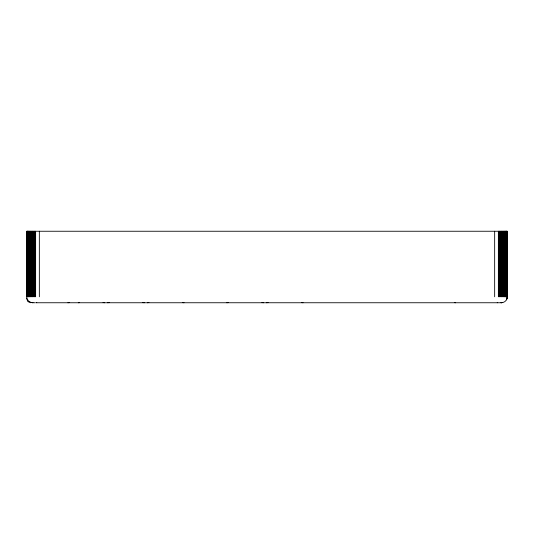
<?xml version="1.0" encoding="UTF-8"?>
<svg xmlns="http://www.w3.org/2000/svg" width="534" height="534" viewBox="0 0 534 534"><rect width="100%" height="100%" fill="white"/><g stroke="black" fill="none" stroke-linecap="round" stroke-linejoin="round"><path stroke-width="0.8" d="M506.499 299.774L507.3 296.791A5.961 5.961 0 0 1 501.339 302.751L36.379 302.751M497.541 302.544L497.247 302.751L497.721 302.544M67.938 302.751L69.493 302.544M78.318 302.751L79.346 302.618M107.661 302.751L109.216 302.544M147.384 302.751L148.939 302.544M226.83 302.751L228.385 302.544M266.553 302.751L268.108 302.544M26.7 275.738L27.054 275.738M506.946 275.738L507.3 275.738M36.279 302.544L36.753 302.751L36.459 302.544M33.375 302.751L35.404 302.751M301.516 302.544L303.065 302.751M261.92 302.544L263.476 302.751M182.474 302.544L184.03 302.751M142.752 302.544L144.307 302.751M103.029 302.544L104.584 302.751M454.654 302.618L455.682 302.751M30.672 302.751L27.861 301.59L26.7 298.78L26.7 231.249L507.3 231.249L507.3 298.78M31.119 302.544L28.442 301.002L26.9 298.332M506.946 231.249L506.946 296.791M506.739 231.249L506.739 296.791M506.486 231.249L506.486 296.791M506.192 231.249L506.192 296.791M505.852 231.249L505.852 296.791M505.471 231.249L505.471 296.791M505.051 231.249L505.051 296.791M504.59 231.249L504.59 296.791M504.096 231.249L504.096 296.791M503.562 231.249L503.562 296.791M503.001 231.249L503.001 296.791M502.414 231.249L502.414 296.791M501.793 231.249L501.793 296.791M501.146 231.249L501.146 296.791M500.478 231.249L500.478 296.791M499.791 231.249L499.791 296.791M499.09 231.249L499.09 296.791M498.369 231.249L498.369 296.791M494.658 231.249L494.658 296.791M39.342 231.249L39.342 296.791M35.631 231.249L35.631 296.791M34.91 231.249L34.91 296.791M34.209 231.249L34.209 296.791M33.522 231.249L33.522 296.791M32.854 231.249L32.854 296.791M32.207 231.249L32.207 296.791M31.586 231.249L31.586 296.791M30.999 231.249L30.999 296.791M30.438 231.249L30.438 296.791M29.904 231.249L29.904 296.791M29.41 231.249L29.41 296.791M28.949 231.249L28.949 296.791M28.529 231.249L28.529 296.791M28.148 231.249L28.148 296.791M27.808 231.249L27.808 296.791M27.514 231.249L27.514 296.791M27.261 231.249L27.261 296.791M27.054 231.249L27.054 296.791M502.541 302.544L501.072 302.751L502.541 302.544M31.459 302.544L32.928 302.751L31.459 302.544"/></g></svg>
